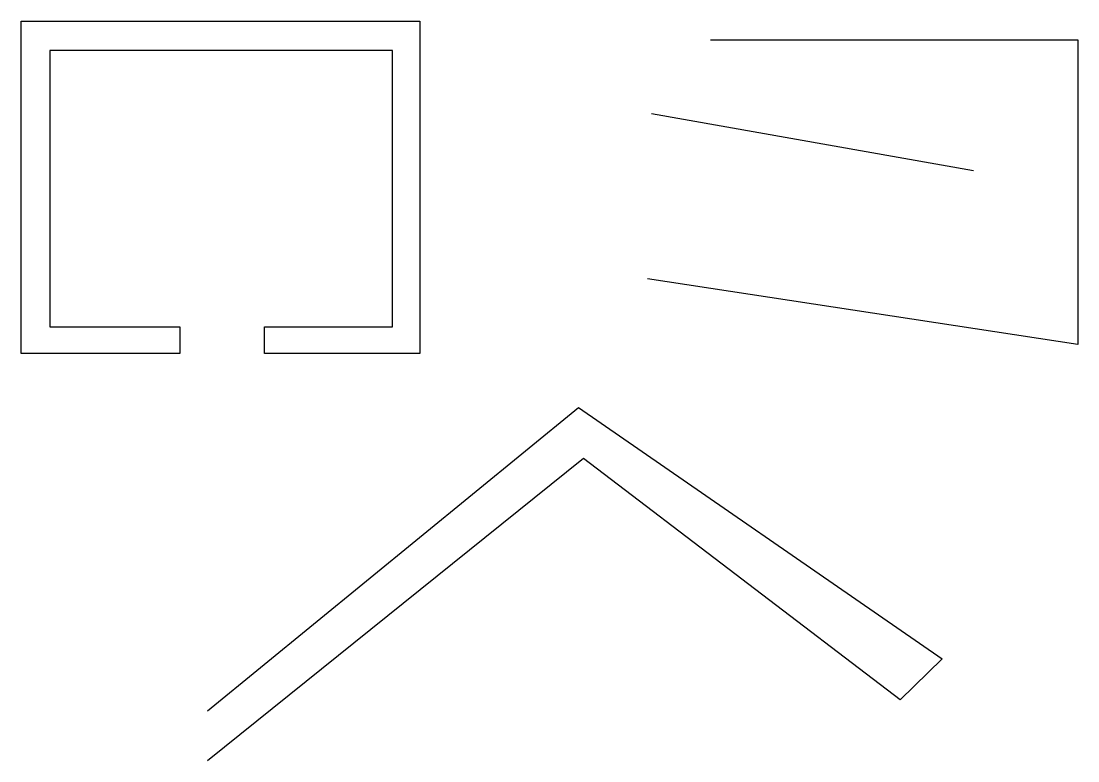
# Model space of a CAD drawing. Header units: inches. Extents: x 7.7 to 39.5, y 2.5 to 24.8.
import ezdxf

# ---------------------------------------------------------------- set-up
doc = ezdxf.new("R2010")
doc.units = ezdxf.units.IN
doc.header["$MEASUREMENT"] = 0
for name, color, linetype in [('Слой без ломанных', 7, 'Continuous'), ('Слой с незамкнутыми', 7, 'Continuous'), ('Слой с планом здания', 7, 'Continuous')]:
    doc.layers.add(name, color=color, linetype=linetype)

msp = doc.modelspace()

# ---------------------------------------------------------------- linework, layer by layer
at = {"layer": 'Слой без ломанных'}
for p, q in [((28.453, 24.255), (39.519, 24.255)), ((39.519, 24.255), (39.519, 15.065)), ((26.673, 22.031), (36.374, 20.312)), ((39.519, 15.065), (26.554, 17.051))]:
    msp.add_line(p, q, dxfattribs=at)
at = {"layer": 'Слой с незамкнутыми'}
msp.add_lwpolyline([(13.302, 4.024), (24.473, 13.166), (35.433, 5.593), (34.165, 4.356), (24.624, 11.628), (13.302, 2.516)], dxfattribs=at)
at = {"layer": 'Слой с планом здания'}
msp.add_lwpolyline([(7.686, 14.798), (7.686, 24.818), (19.701, 24.818), (19.701, 14.798), (15.014, 14.798), (15.014, 15.598), (18.871, 15.598), (18.871, 23.929), (8.546, 23.929), (8.546, 15.598), (12.463, 15.598), (12.463, 14.798), (7.686, 14.798)], dxfattribs=at)

doc.saveas('drawing.dxf')
